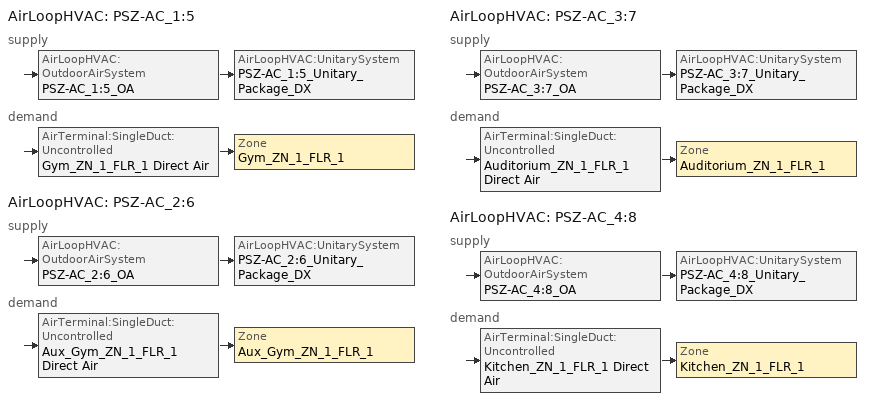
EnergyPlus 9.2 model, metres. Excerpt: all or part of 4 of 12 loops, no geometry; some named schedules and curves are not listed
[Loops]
AirLoopHVAC 'PSZ-AC_1:5'
 supply: AirLoopHVAC:OutdoorAirSystem 'PSZ-AC_1:5_OA' > AirLoopHVAC:UnitarySystem 'PSZ-AC_1:5_Unitary_Package_DX'
 demand: AirTerminal:SingleDuct:Uncontrolled 'Gym_ZN_1_FLR_1 Direct Air' > Zone 'Gym_ZN_1_FLR_1'
AirLoopHVAC 'PSZ-AC_2:6'
 supply: AirLoopHVAC:OutdoorAirSystem 'PSZ-AC_2:6_OA' > AirLoopHVAC:UnitarySystem 'PSZ-AC_2:6_Unitary_Package_DX'
 demand: AirTerminal:SingleDuct:Uncontrolled 'Aux_Gym_ZN_1_FLR_1 Direct Air' > Zone 'Aux_Gym_ZN_1_FLR_1'
AirLoopHVAC 'PSZ-AC_3:7'
 supply: AirLoopHVAC:OutdoorAirSystem 'PSZ-AC_3:7_OA' > AirLoopHVAC:UnitarySystem 'PSZ-AC_3:7_Unitary_Package_DX'
 demand: AirTerminal:SingleDuct:Uncontrolled 'Auditorium_ZN_1_FLR_1 Direct Air' > Zone 'Auditorium_ZN_1_FLR_1'
AirLoopHVAC 'PSZ-AC_4:8'
 supply: AirLoopHVAC:OutdoorAirSystem 'PSZ-AC_4:8_OA' > AirLoopHVAC:UnitarySystem 'PSZ-AC_4:8_Unitary_Package_DX'
 demand: AirTerminal:SingleDuct:Uncontrolled 'Kitchen_ZN_1_FLR_1 Direct Air' > Zone 'Kitchen_ZN_1_FLR_1'
[Sizing:Zone] Zone Cooling Design Supply Air Temperature Input Method=SupplyAirTemperature; Zone Cooling Design Supply Air Temperature {C}=12.8; Zone Heating Design Supply Air Temperature Input Method=SupplyAirTemperature; Zone Heating Design Supply Air Temperature {C}=40; Zone Cooling Design Supply Air Humidity Ratio {kgWater/kgDryAir}=0.0085; Zone Heating Design Supply Air Humidity Ratio {kgWater/kgDryAir}=0.008; Cooling Design Air Flow Rate {m3/s}=0; Cooling Minimum Air Flow Fraction=0; Heating Design Air Flow Method=DesignDay; Heating Design Air Flow Rate {m3/s}=0
Name | Design Specification Outdoor Air Object | Cooling Design Air Flow Method | Cooling Minimum Air Flow {m3/s}
Gym_ZN_1_FLR_1 | SZ DSOA Gym_ZN_1_FLR_1 | DesignDay | 0
Aux_Gym_ZN_1_FLR_1 | SZ DSOA Aux_Gym_ZN_1_FLR_1 | DesignDay | 0
Auditorium_ZN_1_FLR_1 | SZ DSOA Auditorium_ZN_1_FLR_1 | DesignDay | 0
Kitchen_ZN_1_FLR_1 | SZ DSOA Kitchen_ZN_1_FLR_1 | DesignDayWithLimit | 0.25438
[DesignSpecification:OutdoorAir]
Name | Outdoor Air Method | Outdoor Air Flow per Zone Floor Area {m3/s-m2} | Outdoor Air Flow per Zone {m3/s}
SZ DSOA Gym_ZN_1_FLR_1; SZ DSOA Aux_Gym_ZN_1_FLR_1 | Flow/Area | 0.00152391
SZ DSOA Auditorium_ZN_1_FLR_1 | Flow/Area | 0.00411454
SZ DSOA Kitchen_ZN_1_FLR_1 | Maximum | 0.00117818 | 0.25438
[Sizing:System] Type of Load to Size On=Sensible; Design Outdoor Air Flow Rate {m3/s}=AUTOSIZE; Central Heating Maximum System Air Flow Ratio=1; Preheat Design Temperature {C}=7; Preheat Design Humidity Ratio {kgWater/kgDryAir}=0.008; Precool Design Temperature {C}=12.8; Precool Design Humidity Ratio {kgWater/kgDryAir}=0.008; Central Cooling Design Supply Air Temperature {C}=12.8; Central Heating Design Supply Air Temperature {C}=40; Type of Zone Sum to Use=Coincident; 100% Outdoor Air in Cooling=No; 100% Outdoor Air in Heating=No; Central Cooling Design Supply Air Humidity Ratio {kgWater/kgDryAir}=0.0085; Central Heating Design Supply Air Humidity Ratio {kgWater/kgDryAir}=0.008; Cooling Supply Air Flow Rate Method=DesignDay; Cooling Supply Air Flow Rate {m3/s}=0; Heating Supply Air Flow Rate Method=DesignDay; Heating Supply Air Flow Rate {m3/s}=0; System Outdoor Air Method=ZoneSum; Zone Maximum Outdoor Air Fraction=1; Cooling Design Capacity Method=CoolingDesignCapacity; Cooling Design Capacity {W}=autosize; Heating Design Capacity Method=HeatingDesignCapacity; Heating Design Capacity {W}=autosize; Central Cooling Capacity Control Method=OnOff
PSZ-AC_1:5; PSZ-AC_2:6; PSZ-AC_3:7; PSZ-AC_4:8
[ZoneControl:Thermostat] Control Type Schedule=Dual Zone Control Type Sched
Name | Zone or ZoneList | Control 1
Gym_ZN_1_FLR_1 Thermostat | Gym_ZN_1_FLR_1 | Gym_ZN_1_FLR_1 DualSPSched
Aux_Gym_ZN_1_FLR_1 Thermostat | Aux_Gym_ZN_1_FLR_1 | Aux_Gym_ZN_1_FLR_1 DualSPSched
Auditorium_ZN_1_FLR_1 Thermostat | Auditorium_ZN_1_FLR_1 | Auditorium_ZN_1_FLR_1 DualSPSched
Kitchen_ZN_1_FLR_1 Thermostat | Kitchen_ZN_1_FLR_1 | Kitchen_ZN_1_FLR_1 DualSPSched
[ThermostatSetpoint:DualSetpoint] Heating Setpoint Temperature Schedule=HTGSETP_SCH_YES_OPTIMUM; Cooling Setpoint Temperature Schedule=CLGSETP_SCH_YES_OPTIMUM
Gym_ZN_1_FLR_1 DualSPSched; Aux_Gym_ZN_1_FLR_1 DualSPSched; Auditorium_ZN_1_FLR_1 DualSPSched; Kitchen_ZN_1_FLR_1 DualSPSched
[AirTerminal:SingleDuct:Uncontrolled] Availability Schedule=ALWAYS_ON; Maximum Air Flow Rate {m3/s}=AUTOSIZE
Gym_ZN_1_FLR_1 Direct Air; Aux_Gym_ZN_1_FLR_1 Direct Air; Auditorium_ZN_1_FLR_1 Direct Air; Kitchen_ZN_1_FLR_1 Direct Air
[Zone equipment]
Gym_ZN_1_FLR_1: GYM_ZN_1_FLR_1 dummy Exhaust Fan, Gym_ZN_1_FLR_1 Direct Air
Aux_Gym_ZN_1_FLR_1: Aux_Gym_ZN_1_FLR_1 Direct Air
Auditorium_ZN_1_FLR_1: Auditorium_ZN_1_FLR_1 Direct Air
Kitchen_ZN_1_FLR_1: Kitchen_ZN_1_FLR_1 Exhaust Fan, Kitchen_ZN_1_FLR_1 Direct Air
[Fan:SystemModel] Availability Schedule=HVACOperationSchd; Design Maximum Air Flow Rate {m3/s}=AUTOSIZE; Speed Control Method=Discrete; Electric Power Minimum Flow Rate Fraction=1; Motor In Air Stream Fraction=1; Design Electric Power Consumption {W}=AUTOSIZE; Design Power Sizing Method=TotalEfficiencyAndPressure; Number of Speeds=2; Speed 1 Flow Fraction=0.66; Speed 1 Electric Power Fraction=0.4; Speed 2 Flow Fraction=1; Speed 2 Electric Power Fraction=1
Name | Design Pressure Rise {Pa} | Motor Efficiency | Fan Total Efficiency | Night Ventilation Mode Pressure Rise {Pa}
PSZ-AC_1:5_addAQ Fan; PSZ-AC_3:7_addAQ Fan | 1018.41 | 0.917 | 0.59605 | 1018.41
PSZ-AC_2:6_addAQ Fan; PSZ-AC_4:8_addAQ Fan | 622.5 | 0.895 | 0.58175 | 622.5
[Fan:ZoneExhaust] Availability Schedule=Kitchen_Exhaust_SCH
Name | Fan Total Efficiency | Pressure Rise {Pa} | Maximum Flow Rate {m3/s} | Balanced Exhaust Fraction Schedule
Kitchen_ZN_1_FLR_1 Exhaust Fan | 0.385 | 125 | 2.54852 | Kitchen_ZN_1_FLR_1 Exhaust Fan Balanced Exhaust Fraction Schedule
GYM_ZN_1_FLR_1 dummy Exhaust Fan | 1 | 1e-07 | 2.29414
[Coil:Cooling:DX:MultiSpeed] Availability Schedule=ALWAYS_ON; Condenser Type=AirCooled; Apply Part Load Fraction to Speeds Greater than 1=No; Apply Latent Degradation to Speeds Greater than 1=No; Maximum Outdoor Dry-Bulb Temperature for Crankcase Heater Operation {C}=10; Basin Heater Setpoint Temperature {C}=2; Fuel Type=Electricity; Number of Speeds=2; Speed 1 Rated Evaporator Fan Power Per Volume Flow Rate {W/(m3/s)}=0; Speed 1 Total Cooling Capacity Function of Temperature Curve=PSZ-AC_CoolCLennoxStandard10Ton_TGA120S2B_CapFT; Speed 1 Total Cooling Capacity Function of Flow Fraction Curve=PSZ-AC_CoolCLennoxStandard10Ton_TGA120S2B_CapFF; Speed 1 Energy Input Ratio Function of Temperature Curve=PSZ-AC_CoolCLennoxStandard10Ton_TGA120S2B_EIRFT; Speed 1 Energy Input Ratio Function of Flow Fraction Curve=PSZ-AC_CoolCLennoxStandard10Ton_TGA120S2B_EIRFFF; Speed 1 Part Load Fraction Correlation Curve=PSZ-AC_CoolCLennoxStandard10Ton_TGA120S2B_PLR; Speed 1 Rated Waste Heat Fraction of Power Input=0.2; Speed 1 Evaporative Condenser Effectiveness=0.9; Speed 2 Rated Evaporator Fan Power Per Volume Flow Rate {W/(m3/s)}=0; Speed 2 Total Cooling Capacity Function of Temperature Curve=PSZ-AC_CoolCLennoxStandard10Ton_TGA120S2B_CapFT; Speed 2 Total Cooling Capacity Function of Flow Fraction Curve=PSZ-AC_CoolCLennoxStandard10Ton_TGA120S2B_CapFF; Speed 2 Energy Input Ratio Function of Temperature Curve=PSZ-AC_CoolCLennoxStandard10Ton_TGA120S2B_EIRFT; Speed 2 Energy Input Ratio Function of Flow Fraction Curve=PSZ-AC_CoolCLennoxStandard10Ton_TGA120S2B_EIRFFF; Speed 2 Part Load Fraction Correlation Curve=PSZ-AC_CoolCLennoxStandard10Ton_TGA120S2B_PLR; Speed 2 Rated Waste Heat Fraction of Power Input=0.2; Speed 2 Evaporative Condenser Effectiveness=0.9
Name | Speed 1 Gross Rated Total Cooling Capacity {W} | Speed 1 Gross Rated Sensible Heat Ratio | Speed 1 Gross Rated Cooling COP {W/W} | Speed 1 Rated Air Flow Rate {m3/s} | Speed 2 Gross Rated Total Cooling Capacity {W} | Speed 2 Gross Rated Sensible Heat Ratio | Speed 2 Gross Rated Cooling COP {W/W} | Speed 2 Rated Air Flow Rate {m3/s}
PSZ-AC_1:5_CoolC DXCoil | 49528.9 | 0.67608 | 3.39929 | 2.65937 | 99057.79 | 0.67608 | 3.39929 | 3.98906
PSZ-AC_2:6_CoolC DXCoil | 43497.93 | 0.67608 | 3.39929 | 2.33555 | 86995.86 | 0.67608 | 3.39929 | 3.50332
PSZ-AC_3:7_CoolC DXCoil | 50473.9 | 0.67608 | 3.39929 | 2.71011 | 100948 | 0.67608 | 3.39929 | 4.06517
PSZ-AC_4:8_CoolC DXCoil | 20876.12 | 0.67747 | 3.73224 | 1.12723 | 41752.24 | 0.67747 | 3.73224 | 1.69084
[Coil:Heating:Fuel] Availability Schedule=ALWAYS_ON; Fuel Type=NaturalGas; Burner Efficiency=0.8; Nominal Capacity {W}=AUTOSIZE
PSZ-AC_1:5_HeatC; PSZ-AC_2:6_HeatC; PSZ-AC_3:7_HeatC; PSZ-AC_4:8_HeatC
[AirLoopHVAC:UnitarySystem] Control Type=Load; Dehumidification Control Type=None; Availability Schedule=ALWAYS_ON; Fan Placement=DrawThrough; Supply Air Fan Operating Mode Schedule=HVACOperationSchd; DX Heating Coil Sizing Ratio=1; Use DOAS DX Cooling Coil=No; Minimum Supply Air Temperature {C}=2; Latent Load Control=SensibleOnlyLoadControl; Cooling Supply Air Flow Rate Method=SupplyAirFlowRate; Cooling Supply Air Flow Rate {m3/s}=AUTOSIZE; Heating Supply Air Flow Rate Method=SupplyAirFlowRate; Heating Supply Air Flow Rate {m3/s}=AUTOSIZE; No Load Supply Air Flow Rate Method=SupplyAirFlowRate; No Load Supply Air Flow Rate {m3/s}=AUTOSIZE; Maximum Supply Air Temperature {C}=AUTOSIZE
Name | Controlling Zone or Thermostat Location | Supply Fan | Heating Coil | Cooling Coil | Design Specification Multispeed Object
PSZ-AC_1:5_Unitary_Package_DX | Gym_ZN_1_FLR_1 | PSZ-AC_1:5_addAQ Fan | PSZ-AC_1:5_HeatC | PSZ-AC_1:5_CoolC DXCoil | PSZ-AC_1:5_Unitary_Package_DX_Perf
PSZ-AC_2:6_Unitary_Package_DX | Aux_Gym_ZN_1_FLR_1 | PSZ-AC_2:6_addAQ Fan | PSZ-AC_2:6_HeatC | PSZ-AC_2:6_CoolC DXCoil | PSZ-AC_2:6_Unitary_Package_DX_Perf
PSZ-AC_3:7_Unitary_Package_DX | Auditorium_ZN_1_FLR_1 | PSZ-AC_3:7_addAQ Fan | PSZ-AC_3:7_HeatC | PSZ-AC_3:7_CoolC DXCoil | PSZ-AC_3:7_Unitary_Package_DX_Perf
PSZ-AC_4:8_Unitary_Package_DX | Kitchen_ZN_1_FLR_1 | PSZ-AC_4:8_addAQ Fan | PSZ-AC_4:8_HeatC | PSZ-AC_4:8_CoolC DXCoil | PSZ-AC_4:8_Unitary_Package_DX_Perf
[UnitarySystemPerformance:Multispeed] Number of Speeds for Heating=2; Number of Speeds for Cooling=2; Single Mode Operation=No; No Load Supply Air Flow Rate Ratio=0.66; Heating Speed 1 Supply Air Flow Ratio=1; Cooling Speed 1 Supply Air Flow Ratio=0.66; Heating Speed 2 Supply Air Flow Ratio=1; Cooling Speed 2 Supply Air Flow Ratio=1
PSZ-AC_1:5_Unitary_Package_DX_Perf; PSZ-AC_2:6_Unitary_Package_DX_Perf; PSZ-AC_3:7_Unitary_Package_DX_Perf; PSZ-AC_4:8_Unitary_Package_DX_Perf
[Controller:OutdoorAir] Minimum Outdoor Air Flow Rate {m3/s}=AUTOSIZE; Maximum Outdoor Air Flow Rate {m3/s}=AUTOSIZE; Economizer Control Type=DifferentialEnthalpy; Economizer Control Action Type=ModulateFlow; Lockout Type=LockoutWithHeating; Minimum Limit Type=FixedMinimum
Name | Minimum Outdoor Air Schedule | Heat Recovery Bypass Control Type
PSZ-AC_1:5_OA_Controller | MinOA_MotorizedDamper_Sched
PSZ-AC_2:6_OA_Controller; PSZ-AC_3:7_OA_Controller | MinOA_MotorizedDamper_Sched | BypassWhenOAFlowGreaterThanMinimum
PSZ-AC_4:8_OA_Controller | Kitchen_Exhaust_SCH
[AirLoopHVAC] Design Supply Air Flow Rate {m3/s}=AUTOSIZE
PSZ-AC_1:5; PSZ-AC_2:6; PSZ-AC_3:7; PSZ-AC_4:8
[WaterHeater:Mixed]
SHW Booster Water Heater: Tank Volume {m3}=0.0227125; Setpoint Temperature Schedule=Booster Water Setpoint Temp Schedule; Deadband Temperature Difference {deltaC}=2; Maximum Temperature Limit {C}=82.2222; Heater Control Type=Cycle; Heater Maximum Capacity {W}=14000; Heater Minimum Capacity {W}=0; Heater Fuel Type=Electricity; Heater Thermal Efficiency=1; Off Cycle Parasitic Fuel Type=Electricity; Off Cycle Parasitic Heat Fraction to Tank=0; Ambient Temperature Indicator=Zone; Ambient Temperature Zone=KITCHEN_ZN_1_FLR_1; Off Cycle Loss Coefficient to Ambient Temperature {W/K}=2.48862; On Cycle Loss Coefficient to Ambient Temperature {W/K}=2.48862; Peak Use Flow Rate {m3/s}=0.00149607; Use Flow Rate Fraction Schedule=BLDG_SWH_SCH; Cold Water Supply Temperature Schedule=Booster Water Inlet Temp Schedule
[SetpointManager:SingleZone:Heating] Control Variable=Temperature; Minimum Supply Air Temperature {C}=10; Maximum Supply Air Temperature {C}=50
Name | Control Zone | Setpoint Node or NodeList
SupAirTemp MngrGym_ZN_1_FLR_1 - Htg | Gym_ZN_1_FLR_1 | PSZ-AC_1:5 Supply Equipment Outlet Node
SupAirTemp MngrAux_Gym_ZN_1_FLR_1 - Htg | Aux_Gym_ZN_1_FLR_1 | PSZ-AC_2:6 Supply Equipment Outlet Node
SupAirTemp MngrAuditorium_ZN_1_FLR_1 - Htg | Auditorium_ZN_1_FLR_1 | PSZ-AC_3:7 Supply Equipment Outlet Node
SupAirTemp MngrKitchen_ZN_1_FLR_1 - Htg | Kitchen_ZN_1_FLR_1 | PSZ-AC_4:8 Supply Equipment Outlet Node
[SetpointManager:SingleZone:Cooling] Control Variable=Temperature; Minimum Supply Air Temperature {C}=10; Maximum Supply Air Temperature {C}=50
Name | Control Zone | Setpoint Node or NodeList
SupAirTemp MngrGym_ZN_1_FLR_1 - Clg | Gym_ZN_1_FLR_1 | PSZ-AC_1:5 Zone Equipment Inlet Node
SupAirTemp MngrAux_Gym_ZN_1_FLR_1 - Clg | Aux_Gym_ZN_1_FLR_1 | PSZ-AC_2:6 Zone Equipment Inlet Node
SupAirTemp MngrAuditorium_ZN_1_FLR_1 - Clg | Auditorium_ZN_1_FLR_1 | PSZ-AC_3:7 Zone Equipment Inlet Node
SupAirTemp MngrKitchen_ZN_1_FLR_1 - Clg | Kitchen_ZN_1_FLR_1 | PSZ-AC_4:8 Zone Equipment Inlet Node
[SetpointManager:MixedAir] Control Variable=Temperature
Name | Setpoint Node or NodeList
PSZ-AC_1:5_CoolC SAT Manager | PSZ-AC_1:5_CoolC-PSZ-AC_1:5_HeatCNode
PSZ-AC_1:5_HeatC MixedAir Manager | PSZ-AC_1:5_HeatC-PSZ-AC_1:5 FanNode
PSZ-AC_1:5_OAMixed Air Temp Manager | PSZ-AC_1:5_OA-PSZ-AC_1:5_CoolCNode
PSZ-AC_2:6_CoolC SAT Manager | PSZ-AC_2:6_CoolC-PSZ-AC_2:6_HeatCNode
PSZ-AC_2:6_HeatC MixedAir Manager | PSZ-AC_2:6_HeatC-PSZ-AC_2:6 FanNode
PSZ-AC_2:6_OAMixed Air Temp Manager | PSZ-AC_2:6_OA-PSZ-AC_2:6_CoolCNode
PSZ-AC_3:7_CoolC SAT Manager | PSZ-AC_3:7_CoolC-PSZ-AC_3:7_HeatCNode
PSZ-AC_3:7_HeatC MixedAir Manager | PSZ-AC_3:7_HeatC-PSZ-AC_3:7 FanNode
PSZ-AC_3:7_OAMixed Air Temp Manager | PSZ-AC_3:7_OA-PSZ-AC_3:7_CoolCNode
PSZ-AC_4:8_CoolC SAT Manager | PSZ-AC_4:8_CoolC-PSZ-AC_4:8_HeatCNode
PSZ-AC_4:8_HeatC MixedAir Manager | PSZ-AC_4:8_HeatC-PSZ-AC_4:8 FanNode
PSZ-AC_4:8_OAMixed Air Temp Manager | PSZ-AC_4:8_OA-PSZ-AC_4:8_CoolCNode
[SetpointManager:OutdoorAirPretreat] Control Variable=Temperature; Minimum Setpoint Temperature {C}=-99; Maximum Setpoint Temperature {C}=99; Minimum Setpoint Humidity Ratio {kgWater/kgDryAir}=0.00001; Maximum Setpoint Humidity Ratio {kgWater/kgDryAir}=1
Name | Setpoint Node or NodeList
PSZ-AC_2:6 Heat Exchanger Supply Air Temp Manager | PSZ-AC_2:6 Heat Recovery Outlet Node
PSZ-AC_3:7 Heat Exchanger Supply Air Temp Manager | PSZ-AC_3:7 Heat Recovery Outlet Node
[HeatExchanger:AirToAir:SensibleAndLatent] Availability Schedule=Always_On; Nominal Supply Air Flow Rate {m3/s}=AUTOSIZE; Sensible Effectiveness at 100% Heating Air Flow=0.7; Latent Effectiveness at 100% Heating Air Flow=0.6; Sensible Effectiveness at 75% Heating Air Flow=0.7; Latent Effectiveness at 75% Heating Air Flow=0.6; Sensible Effectiveness at 100% Cooling Air Flow=0.75; Latent Effectiveness at 100% Cooling Air Flow=0.6; Sensible Effectiveness at 75% Cooling Air Flow=0.75; Latent Effectiveness at 75% Cooling Air Flow=0.6; Supply Air Outlet Temperature Control=Yes; Heat Exchanger Type=Rotary; Frost Control Type=ExhaustOnly; Threshold Temperature {C}=-23.3; Initial Defrost Time Fraction=0.167; Rate of Defrost Time Fraction Increase {1/K}=1.44
Name | Nominal Electric Power {W}
PSZ-AC_2:6 OA Heat Recovery | 1414.56
PSZ-AC_3:7 OA Heat Recovery | 2966.76
[Refrigeration:Case] Availability Schedule=ALWAYS_ON; Zone=Kitchen_ZN_1_FLR_1; Rated Ambient Temperature {C}=23.88; Rated Ambient Relative Humidity {percent}=55; Rated Total Cooling Capacity per Unit Length {W/m}=734; Case Length {m}=7.32; Latent Case Credit Curve Type=CaseTemperatureMethod; Standard Case Lighting Power per Unit Length {W/m}=33; Case Lighting Schedule=walkin_occ_lght_sch; Fraction of Lighting Energy to Case=1; Case Anti-Sweat Heater Power per Unit Length {W/m}=0; Minimum Anti-Sweat Heater Power per Unit Length {W/m}=0; Anti-Sweat Heater Control Type=None; Humidity at Zero Anti-Sweat Heater Energy {percent}=0; Case Height {m}=0; Defrost Energy Correction Curve Type=None
Name | Rated Latent Heat Ratio | Rated Runtime Fraction | Case Operating Temperature {C} | Latent Case Credit Curve | Standard Case Fan Power per Unit Length {W/m} | Operating Case Fan Power per Unit Length {W/m} | Fraction of Anti-Sweat Heater Energy to Case | Case Defrost Power per Unit Length {W/m} | Case Defrost Type | Case Defrost Schedule | Case Defrost Drip-Down Schedule | Under Case HVAC Return Air Fraction | Refrigerated Case Restocking Schedule | Case Credit Fraction Schedule
Kitchen_ZN_1_FLR_1_Case:1_WALKINFREEZER | 0.1 | 0.4 | -23 | Kitchen_ZN_1_FLR_1_Case:1_WALKINFREEZERSingleShelfHorizontal_LatentEnergyMult | 19.5143 | 19.5143 | 0 | 410 | ELECTRIC | Kitchen_ZN_1_FLR_1_Case:1_WALKINFREEZER_CaseDefrost2aDaySched | Kitchen_ZN_1_FLR_1_Case:1_WALKINFREEZER_CaseDripDown2aDaySched | 0 | Kitchen_ZN_1_FLR_1_Case:1_WALKINFREEZER_WalkInStockingSched | Kitchen_ZN_1_FLR_1_Case:1_WALKINFREEZER_CaseCreditReduxSched
Kitchen_ZN_1_FLR_1_Case:2_SELFCONTAINEDDISPLAYCASE | 0.08 | 0.85 | 2 | Kitchen_ZN_1_FLR_1_Case:2_SELFCONTAINEDDISPLAYCASEMultiShelfVertical_LatentEnergyMult | 15.7143 | 15.7143 | 0.2 | 0 | NONE |  |  | 0.05 | Kitchen_ZN_1_FLR_1_Case:2_SELFCONTAINEDDISPLAYCASE_CaseStockingSched
[Refrigeration:CaseAndWalkInList]
Name | Case or WalkIn 1
RACK1CaseList | Kitchen_ZN_1_FLR_1_Case:1_WALKINFREEZER
RACK2CaseList | Kitchen_ZN_1_FLR_1_Case:2_SELFCONTAINEDDISPLAYCASE
[Schedule:Compact]
Booster Water Setpoint Temp Schedule: THROUGH: 12/31, FOR: AllDays, UNTIL: 24:00, 82.22
ALWAYS_ON: Through: 12/31, For: AllDays, Until: 24:00, 1
Dual Zone Control Type Sched: Through: 12/31, For: AllDays, Until: 24:00, 4
Kitchen_Exhaust_SCH: Through: 6/30, For: Weekdays SummerDesignDay WinterDesignDay, Until: 08:00, 0, Until: 17:00, 1, Until: 24:00, 0, For: WeekEnds Holidays AllOtherDays, Until: 24:00, 0, Through: 9/1, For: Weekdays SummerDesignDay WinterDesignDay, Until: 08:00, 0, Until: 17:00, 1, Until: 21:00, 1, Until: 24:00, 0, For: WeekEnds Holidays AllOtherDays, Until: 24:00, 0, Through: 12/31, For: Weekdays SummerDesignDay WinterDesignDay, Until: 08:00, 0, Until: 16:00, 1, Until: 21:00, 1, Until: 24:00, 0, For: WeekEnds Holidays AllOtherDays, Until: 24:00, 0
HVACOperationSchd: Through: 12/31, For: Weekdays SummerDesignDay WinterDesignDay, Until: 07:00, 0, Until: 21:00, 1, Until: 24:00, 0, For: WeekEnds Holidays AllOtherDays, Until: 24:00, 0
MinOA_MotorizedDamper_Sched: Through: 12/31, For: Weekdays SummerDesignDay WinterDesignDay, Until: 08:00, 0, Until: 21:00, 1, Until: 24:00, 0, For: WeekEnds Holidays AllOtherDays, Until: 24:00, 0
Kitchen_ZN_1_FLR_1 Exhaust Fan Balanced Exhaust Fraction Schedule: Through: 6/30, For: Weekdays SummerDesignDay WinterDesignDay, Until: 08:00, 0, Until: 17:00, 0.900185, Until: 24:00, 0, For: WeekEnds Holidays AllOtherDays, Until: 24:00, 0, Through: 9/1, For: Weekdays SummerDesignDay WinterDesignDay, Until: 08:00, 0, Until: 17:00, 0.900185, Until: 21:00, 0.900185, Until: 24:00, 0, For: WeekEnds Holidays AllOtherDays, Until: 24:00, 0, Through: 12/31, For: Weekdays SummerDesignDay WinterDesignDay, Until: 08:00, 0, Until: 16:00, 0.900185, Until: 21:00, 0.900185, Until: 24:00, 0, For: WeekEnds Holidays AllOtherDays, Until: 24:00, 0
[Curve:Quadratic]
Name | Coefficient1 Constant | Coefficient2 x | Coefficient3 x**2 | Minimum Value of x | Maximum Value of x
PSZ-AC_CoolCLennoxStandard10Ton_TGA120S2B_CapFF | 0.77136 | 0.34053 | -0.11088 | 0.75918 | 1.13877
PSZ-AC_CoolCLennoxStandard10Ton_TGA120S2B_EIRFFF | 1.2055 | -0.32953 | 0.12308 | 0.75918 | 1.13877
PSZ-AC_CoolCLennoxStandard10Ton_TGA120S2B_PLR | 0.771 | 0.229 | 0 | 0 | 1
[Curve:Biquadratic] Minimum Value of x=17; Maximum Value of x=22; Minimum Value of y=29; Maximum Value of y=46
Name | Coefficient1 Constant | Coefficient2 x | Coefficient3 x**2 | Coefficient4 y | Coefficient5 y**2 | Coefficient6 x*y
PSZ-AC_CoolCLennoxStandard10Ton_TGA120S2B_CapFT | 0.42415 | 0.04426 | -0.00042 | 0.00333 | -0.00008 | -0.00021
PSZ-AC_CoolCLennoxStandard10Ton_TGA120S2B_EIRFT | 1.23649 | -0.02431 | 0.00057 | -0.01434 | 0.00063 | -0.00038
